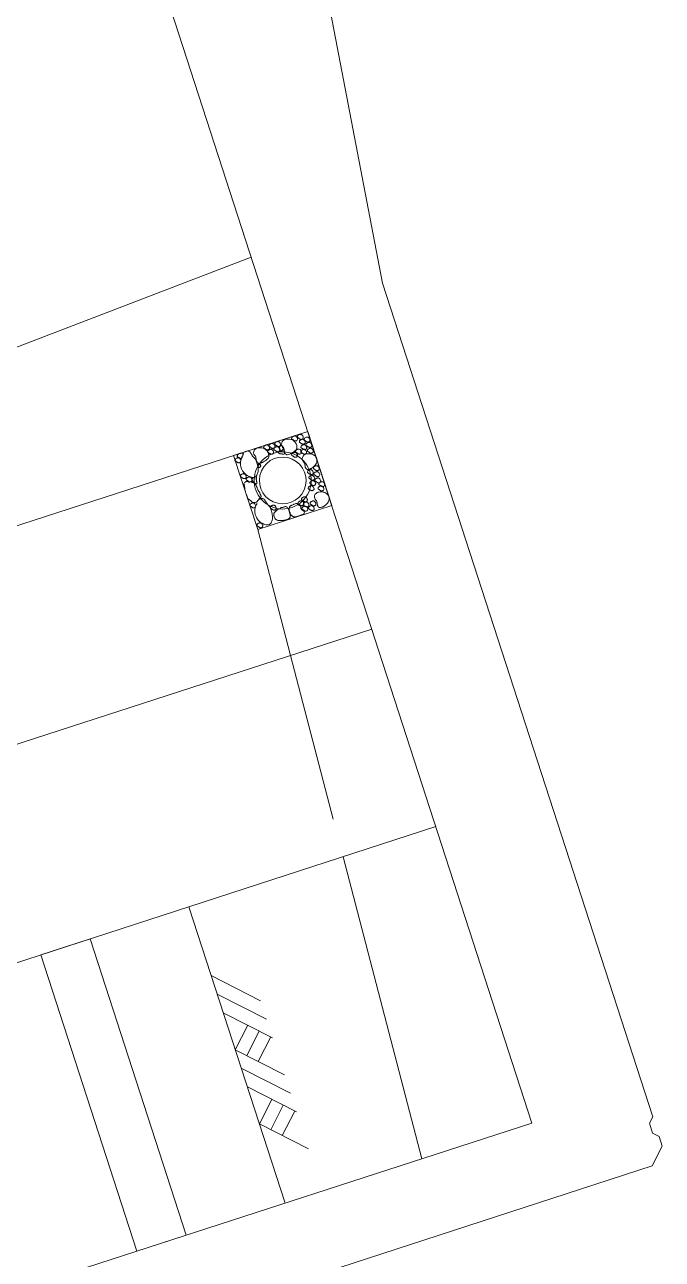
# Model space of a CAD drawing. Header units: millimetres. Extents: x 27228149 to 29012050, y 40856015 to 42918728.
# Drawn here: x 27316559 to 27320244, y 42474137 to 42481268 of the extents above; entities that cross this region are included whole.
import ezdxf

# ---------------------------------------------------------------- set-up
doc = ezdxf.new("R2010")
doc.units = ezdxf.units.MM
doc.header["$LTSCALE"] = 0.05
doc.linetypes.add('DGN Style 3', pattern=[27349.722329, 19535.51595, -7814.20638])
doc.layers.add('S-_DET----_E-', color=1, linetype='Continuous', lineweight=0)

msp = doc.modelspace()

# ---------------------------------------------------------------- linework, layer by layer
at = {"layer": 'S-_DET----_E-'}
for p, q in [((27319490.5, 42474924.2), (27304402.9, 42521438.4)), ((27318626.6, 42479775.1), (27317805.5, 42484061.1)), ((27317868.2, 42479925.5), (27315161.2, 42478888)), ((27320188.1, 42474961.2), (27318626.6, 42479775.1)), ((27315627.5, 42478086.6), (27318194.6, 42478919.3)), ((27315925.3, 42476921.6), (27318564.9, 42477777.8)), ((27316295.5, 42475780.2), (27318935.1, 42476636.4)), ((27318063.7, 42474461.3), (27317508.3, 42476173.6)), ((27317207.6, 42474183.7), (27316652.2, 42475895.9)), ((27320168.8, 42474923.4), (27320188.1, 42474961.2)), ((27316922.2, 42474091.1), (27319490.5, 42474924.2)), ((27320187.3, 42474866.3), (27320168.8, 42474923.4)), ((27320187.3, 42474866.3), (27320225.1, 42474847.1)), ((27320243.6, 42474790), (27320225.1, 42474847.1)), ((27320185.8, 42474676.6), (27320243.6, 42474790)), ((27317631.8, 42473848.2), (27320185.8, 42474676.6))]:
    msp.add_line(p, q, dxfattribs=at)
at = {"layer": 'S-_DET----_E-', "color": 7, "linetype": 'Continuous', "lineweight": 13, "ltscale": 3000}
msp.add_line((27317766.6, 42478780.4), (27318194.6, 42478919.3), dxfattribs=at)
at = {"layer": 'S-_DET----_E-', "color": 7, "linetype": 'Continuous', "lineweight": 0, "ltscale": 3000}
for p, q in [((27318333.5, 42478491.2), (27318194.6, 42478919.3)), ((27317905.4, 42478352.4), (27317766.6, 42478780.4)), ((27318333.5, 42478491.2), (27317905.4, 42478352.4))]:
    msp.add_line(p, q, dxfattribs=at)
at = {"layer": 'S-_DET----_E-', "lineweight": 0}
for p, q in [((27317905.4, 42478352.4), (27318095.1, 42477625.4)), ((27318398.6, 42476462.3), (27318853.9, 42474717.7))]:
    msp.add_line(p, q, dxfattribs=at)
at = {"layer": 'S-_DET----_E-', "linetype": 'DGN Style 3', "lineweight": 0}
msp.add_line((27318095.1, 42477625.4), (27318398.6, 42476462.3), dxfattribs=at)
at = {"layer": 'S-_DET----_E-', "color": 7, "linetype": 'Continuous', "lineweight": 13}
for p, q in [((27317920.8, 42475631.1), (27317637.4, 42475775.7)), ((27317955.5, 42475524.1), (27317672.1, 42475668.7)), ((27317990.2, 42475417), (27317706.8, 42475561.6)), ((27317776.2, 42475347.6), (27317848.5, 42475489.3)), ((27317842.3, 42475313.9), (27317914.6, 42475455.6)), ((27317908.5, 42475280.1), (27317980.8, 42475421.9)), ((27318059.6, 42475203), (27317776.2, 42475347.6)), ((27318094.4, 42475096), (27317810.9, 42475240.6)), ((27318129.1, 42474989), (27317845.6, 42475133.6)), ((27317915, 42474919.6), (27317987.3, 42475061.3)), ((27317981.2, 42474885.8), (27318053.5, 42475027.6)), ((27318047.3, 42474852.1), (27318119.6, 42474993.8)), ((27318198.5, 42474775), (27317915, 42474919.6))]:
    msp.add_line(p, q, dxfattribs=at)
at = {"layer": 'S-_DET----_E-', "color": 7, "linetype": 'Continuous', "lineweight": 0, "ltscale": 3000}
for points in [[(27318052.2, 42478827.2, -0.087918), (27318045.6, 42478837.4, -0.347649), (27318053.6, 42478867.1, -0.049016), (27318058.9, 42478870.4, -0.052452), (27318067.2, 42478873.4, -0.072529), (27318083.3, 42478875, -0.068354), (27318099.3, 42478872.3, -0.156858), (27318121.7, 42478856.3, -0.090007), (27318130.8, 42478838.3, -0.038077), (27318132.2, 42478831.8, -0.091125), (27318131.8, 42478821.6, -0.109533), (27318127.5, 42478812.8, -0.044597), (27318123.3, 42478808.3, -0.029249), (27318118.2, 42478804.3, -0.012196), (27318114.5, 42478801.7, -0.011081), (27318106.6, 42478797, -0.003734), (27318095.1, 42478790.2, -0.022964), (27318089.4, 42478787.4, -0.113556), (27318076.1, 42478784.5, -0.051778), (27318071.9, 42478785, -0.192959), (27318064.8, 42478789.7, -0.054443), (27318062.9, 42478793.2, -0.019057), (27318062.1, 42478795.2, -0.025168), (27318061, 42478799.5, -0.015911), (27318058.8, 42478811.2, 0.015475), (27318057.8, 42478815.8, 0.060077), (27318055.2, 42478822.9, 0.062766)], [(27318101.4, 42478877.8, -0.154698), (27318102.9, 42478883.7, -0.056379), (27318104.8, 42478886.1, -0.038999), (27318107.1, 42478888.1, -0.069637), (27318113.2, 42478891.5, -0.04781), (27318116.9, 42478892.5, -0.059704), (27318120.5, 42478892.7, -0.101085), (27318125.3, 42478891.3, -0.081206), (27318129.5, 42478888.2, -0.127002), (27318134.9, 42478878.7, -0.047026), (27318135.4, 42478875.6, -0.043444), (27318135.4, 42478873.3, -0.191943), (27318132.3, 42478867.3, -0.069525), (27318129.5, 42478865.4, -0.098203), (27318124.2, 42478863.9, -0.098396), (27318119.7, 42478864.5, -0.036145), (27318117.6, 42478865.3, -0.031761), (27318115.1, 42478866.8, -0.009817), (27318113.9, 42478867.6, -0.003902), (27318110.4, 42478870.2, 0.034934), (27318106.5, 42478872.7, -0.017304), (27318104.4, 42478873.9, -0.047743), (27318102.8, 42478875.1, -0.069501), (27318101.9, 42478876.2, -0.123988)], [(27318134.5, 42478886.8, -0.154698), (27318136, 42478892.8, -0.056379), (27318137.9, 42478895.1, -0.038999), (27318140.2, 42478897.1, -0.069637), (27318146.3, 42478900.5, -0.04781), (27318150, 42478901.5, -0.059704), (27318153.6, 42478901.7, -0.101086), (27318158.4, 42478900.3, -0.081206), (27318162.6, 42478897.2, -0.127002), (27318168, 42478887.7, -0.047026), (27318168.5, 42478884.6, -0.043444), (27318168.5, 42478882.4, -0.191943), (27318165.4, 42478876.4, -0.069525), (27318162.6, 42478874.4, -0.098203), (27318157.3, 42478873, -0.098396), (27318152.8, 42478873.5, -0.036145), (27318150.7, 42478874.4, -0.031761), (27318148.2, 42478875.8, -0.009817), (27318147, 42478876.7, -0.003902), (27318143.6, 42478879.2, 0.034934), (27318139.6, 42478881.7, -0.017304), (27318137.5, 42478882.9, -0.047743), (27318135.9, 42478884.1, -0.069501), (27318135, 42478885.2, -0.123988)], [(27318146.2, 42478858.9, -0.154698), (27318147.7, 42478864.8, -0.056379), (27318149.5, 42478867.1, -0.038999), (27318151.9, 42478869.1, -0.069637), (27318158, 42478872.5, -0.04781), (27318161.6, 42478873.5, -0.059704), (27318165.3, 42478873.7, -0.101085), (27318170.1, 42478872.3, -0.081206), (27318174.2, 42478869.3, -0.127002), (27318179.6, 42478859.7, -0.047026), (27318180.1, 42478856.6, -0.043444), (27318180.1, 42478854.4, -0.191943), (27318177.1, 42478848.4, -0.069525), (27318174.2, 42478846.4, -0.098203), (27318168.9, 42478845, -0.098396), (27318164.5, 42478845.5, -0.036145), (27318162.4, 42478846.4, -0.031761), (27318159.8, 42478847.8, -0.009817), (27318158.6, 42478848.7, -0.003902), (27318155.2, 42478851.2, 0.034934), (27318151.3, 42478853.7, -0.017304), (27318149.1, 42478854.9, -0.047743), (27318147.6, 42478856.1, -0.069501), (27318146.7, 42478857.2, -0.123988)], [(27318173.1, 42478871.4, -0.154699), (27318174.6, 42478877.3, -0.056379), (27318176.5, 42478879.6, -0.038999), (27318178.8, 42478881.7, -0.069637), (27318184.9, 42478885, -0.04781), (27318188.6, 42478886, -0.059704), (27318192.2, 42478886.2, -0.101085), (27318197, 42478884.9, -0.081206), (27318201.1, 42478881.8, -0.127002), (27318206.6, 42478872.2, -0.047026), (27318207.1, 42478869.1, -0.043444), (27318207, 42478866.9, -0.191943), (27318204, 42478860.9, -0.069525), (27318201.1, 42478858.9, -0.098203), (27318195.9, 42478857.5, -0.098396), (27318191.4, 42478858.1, -0.036145), (27318189.3, 42478858.9, -0.031761), (27318186.8, 42478860.4, -0.009817), (27318185.6, 42478861.2, -0.003902), (27318182.1, 42478863.7, 0.034934), (27318178.2, 42478866.2, -0.017304), (27318176.1, 42478867.5, -0.047743), (27318174.5, 42478868.6, -0.069501), (27318173.6, 42478869.7, -0.123988)], [(27317797.3, 42478790, 0.044508), (27317793.5, 42478786.7, 0.042731), (27317789.4, 42478781.7, 0.008809), (27317788.4, 42478780.2, 0.031361), (27317787.3, 42478778.2, 0.036942), (27317786.8, 42478777.1, 0.058039), (27317786.6, 42478775.9, 0.141935), (27317787, 42478774.1, 0.058548), (27317787.7, 42478773.1, 0.046873), (27317788.9, 42478772, 0.021813), (27317790.1, 42478771.2, 0.02255), (27317792.4, 42478769.8, 0.009438), (27317793.9, 42478769, 0.004571), (27317798.3, 42478767, -0.014882), (27317800.5, 42478765.9, -0.029263), (27317802.5, 42478764.6, -0.026546), (27317803.8, 42478763.6, 0.07599), (27317806.6, 42478760.9, 0.081321), (27317807.2, 42478760.7, 0.138384), (27317808, 42478760.7, 0.06935), (27317808.5, 42478760.9, 0.047574), (27317809.1, 42478761.3, 0.045236), (27317809.8, 42478762.2, 0.02514), (27317810.6, 42478763.4, 0.015974), (27317811.6, 42478765.2, -0.000679), (27317813.6, 42478769.1, -0.023131), (27317815.6, 42478772.5, 0.006224), (27317817.4, 42478775.3, 0.01895), (27317818.2, 42478776.6, 0.030038), (27317818.8, 42478778, 0.03815), (27317819.2, 42478779.4, 0.017987), (27317819.4, 42478780.9, -0.023759), (27317819.8, 42478783.3, -0.09373), (27317821.1, 42478786.7, -0.006126), (27317822.2, 42478788.3, 0.030362), (27317822.9, 42478789.5, 0.045209), (27317823.2, 42478790.2, 0.136498), (27317823.2, 42478791.2, 0.137445), (27317822.8, 42478791.9, 0.04687), (27317822.4, 42478792.3, 0.037351), (27317821.6, 42478792.8, 0.106246), (27317816.6, 42478794, 0.0385), (27317814.2, 42478793.8, 0.023203), (27317811.8, 42478793.4, 0.007765), (27317808.6, 42478792.7, -0.016126), (27317805.3, 42478791.9, -0.014104), (27317803.6, 42478791.7, 0.011971), (27317801.1, 42478791.4, 0.052679), (27317798.7, 42478790.7, 0.057255)], [(27317890, 42478777.2, -0.087919), (27317883.4, 42478787.3, -0.347649), (27317891.4, 42478817, -0.049016), (27317896.7, 42478820.3, -0.052452), (27317905, 42478823.4, -0.072529), (27317921.1, 42478825, -0.068354), (27317937.1, 42478822.2, -0.156858), (27317959.5, 42478806.3, -0.090007), (27317968.6, 42478788.3, -0.038077), (27317970, 42478781.8, -0.091125), (27317969.6, 42478771.5, -0.109533), (27317965.3, 42478762.8, -0.044597), (27317961.1, 42478758.3, -0.029249), (27317956, 42478754.2, -0.012196), (27317952.3, 42478751.7, -0.011081), (27317944.4, 42478747, -0.003734), (27317932.9, 42478740.2, -0.022964), (27317927.2, 42478737.3, -0.113556), (27317913.9, 42478734.4, -0.051778), (27317909.6, 42478735, -0.192959), (27317902.6, 42478739.7, -0.054443), (27317900.7, 42478743.2, -0.019057), (27317899.9, 42478745.1, -0.025168), (27317898.7, 42478749.4, -0.015911), (27317896.6, 42478761.1, 0.015475), (27317895.6, 42478765.7, 0.060077), (27317893, 42478772.9, 0.062766)], [(27317939.7, 42478826.2, -0.154698), (27317941.2, 42478832.1, -0.056379), (27317943.1, 42478834.5, -0.038999), (27317945.4, 42478836.5, -0.069637), (27317951.5, 42478839.9, -0.04781), (27317955.2, 42478840.9, -0.059704), (27317958.8, 42478841.1, -0.101086), (27317963.6, 42478839.7, -0.081206), (27317967.8, 42478836.6, -0.127002), (27317973.2, 42478827.1, -0.047026), (27317973.7, 42478824, -0.043444), (27317973.7, 42478821.8, -0.191943), (27317970.6, 42478815.7, -0.069525), (27317967.8, 42478813.8, -0.098203), (27317962.5, 42478812.3, -0.098396), (27317958, 42478812.9, -0.036145), (27317955.9, 42478813.7, -0.031761), (27317953.4, 42478815.2, -0.009817), (27317952.2, 42478816, -0.003902), (27317948.7, 42478818.6, 0.034934), (27317944.8, 42478821.1, -0.017304), (27317942.7, 42478822.3, -0.047743), (27317941.1, 42478823.5, -0.069501), (27317940.2, 42478824.6, -0.123988)], [(27317963.3, 42478801.2, -0.154698), (27317964.8, 42478807.2, -0.056379), (27317966.6, 42478809.5, -0.038999), (27317968.9, 42478811.5, -0.069637), (27317975.1, 42478814.9, -0.04781), (27317978.7, 42478815.9, -0.059704), (27317982.4, 42478816.1, -0.101086), (27317987.1, 42478814.7, -0.081206), (27317991.3, 42478811.6, -0.127002), (27317996.7, 42478802.1, -0.047026), (27317997.2, 42478799, -0.043444), (27317997.2, 42478796.8, -0.191943), (27317994.2, 42478790.8, -0.069525), (27317991.3, 42478788.8, -0.098203), (27317986, 42478787.4, -0.098396), (27317981.5, 42478787.9, -0.036145), (27317979.5, 42478788.8, -0.031761), (27317976.9, 42478790.2, -0.009817), (27317975.7, 42478791.1, -0.003902), (27317972.3, 42478793.6, 0.034934), (27317968.4, 42478796.1, -0.017304), (27317966.2, 42478797.3, -0.047743), (27317964.7, 42478798.5, -0.069501), (27317963.8, 42478799.6, -0.123988)], [(27317971.3, 42478834.7, -0.154699), (27317972.8, 42478840.7, -0.056379), (27317974.6, 42478843, -0.038999), (27317976.9, 42478845, -0.069637), (27317983.1, 42478848.4, -0.04781), (27317986.7, 42478849.4, -0.059704), (27317990.4, 42478849.6, -0.101086), (27317995.1, 42478848.2, -0.081206), (27317999.3, 42478845.1, -0.127002), (27318004.7, 42478835.6, -0.047026), (27318005.2, 42478832.5, -0.043444), (27318005.2, 42478830.3, -0.191943), (27318002.2, 42478824.3, -0.069525), (27317999.3, 42478822.3, -0.098203), (27317994, 42478820.9, -0.098396), (27317989.6, 42478821.4, -0.036145), (27317987.5, 42478822.3, -0.031761), (27317984.9, 42478823.7, -0.009817), (27317983.7, 42478824.6, -0.003902), (27317980.3, 42478827.1, 0.034934), (27317976.4, 42478829.6, -0.017304), (27317974.2, 42478830.8, -0.047743), (27317972.7, 42478832, -0.069501), (27317971.8, 42478833.1, -0.123988)], [(27317999, 42478815.4, -0.154698), (27318000.5, 42478821.3, -0.056379), (27318002.3, 42478823.7, -0.038999), (27318004.7, 42478825.7, -0.069637), (27318010.8, 42478829.1, -0.04781), (27318014.4, 42478830.1, -0.059704), (27318018.1, 42478830.2, -0.101085), (27318022.9, 42478828.9, -0.081206), (27318027, 42478825.8, -0.127002), (27318032.4, 42478816.2, -0.047026), (27318033, 42478813.2, -0.043444), (27318032.9, 42478810.9, -0.191943), (27318029.9, 42478804.9, -0.069525), (27318027, 42478803, -0.098203), (27318021.7, 42478801.5, -0.098396), (27318017.3, 42478802.1, -0.036145), (27318015.2, 42478802.9, -0.031761), (27318012.7, 42478804.4, -0.009817), (27318011.5, 42478805.2, -0.003902), (27318008, 42478807.8, 0.034934), (27318004.1, 42478810.3, -0.017304), (27318002, 42478811.5, -0.047743), (27318000.4, 42478812.7, -0.069501), (27317999.5, 42478813.7, -0.123987)], [(27318003.6, 42478846.1, -0.154698), (27318005.1, 42478852, -0.056379), (27318007, 42478854.4, -0.038999), (27318009.3, 42478856.4, -0.069637), (27318015.4, 42478859.7, -0.04781), (27318019.1, 42478860.7, -0.059704), (27318022.7, 42478860.9, -0.101085), (27318027.5, 42478859.6, -0.081206), (27318031.7, 42478856.5, -0.127002), (27318037.1, 42478846.9, -0.047026), (27318037.6, 42478843.9, -0.043444), (27318037.6, 42478841.6, -0.191943), (27318034.5, 42478835.6, -0.069525), (27318031.7, 42478833.7, -0.098203), (27318026.4, 42478832.2, -0.098396), (27318021.9, 42478832.8, -0.036145), (27318019.8, 42478833.6, -0.031761), (27318017.3, 42478835.1, -0.009817), (27318016.1, 42478835.9, -0.003902), (27318012.6, 42478838.5, 0.034934), (27318008.7, 42478840.9, -0.017304), (27318006.6, 42478842.2, -0.047743), (27318005, 42478843.3, -0.069501), (27318004.1, 42478844.4, -0.123988)], [(27318101.2, 42478783.3, -0.154698), (27318102.7, 42478789.2, -0.056379), (27318104.5, 42478791.6, -0.038999), (27318106.9, 42478793.6, -0.069637), (27318113, 42478797, -0.04781), (27318116.6, 42478798, -0.059704), (27318120.3, 42478798.2, -0.101085), (27318125.1, 42478796.8, -0.081206), (27318129.2, 42478793.7, -0.127002), (27318134.6, 42478784.2, -0.047026), (27318135.2, 42478781.1, -0.043444), (27318135.1, 42478778.9, -0.191943), (27318132.1, 42478772.8, -0.069525), (27318129.2, 42478770.9, -0.098203), (27318123.9, 42478769.4, -0.098396), (27318119.5, 42478770, -0.036145), (27318117.4, 42478770.8, -0.031761), (27318114.9, 42478772.3, -0.009817), (27318113.7, 42478773.1, -0.003902), (27318110.2, 42478775.7, 0.034934), (27318106.3, 42478778.2, -0.017304), (27318104.2, 42478779.4, -0.047743), (27318102.6, 42478780.6, -0.069501), (27318101.7, 42478781.7, -0.123988)], [(27318124.3, 42478802, -0.154698), (27318125.8, 42478807.9, -0.056379), (27318127.7, 42478810.2, -0.038999), (27318130, 42478812.3, -0.069637), (27318136.1, 42478815.6, -0.04781), (27318139.8, 42478816.6, -0.059704), (27318143.4, 42478816.8, -0.101085), (27318148.2, 42478815.5, -0.081206), (27318152.3, 42478812.4, -0.127002), (27318157.8, 42478802.8, -0.047026), (27318158.3, 42478799.7, -0.043444), (27318158.2, 42478797.5, -0.191943), (27318155.2, 42478791.5, -0.069525), (27318152.3, 42478789.5, -0.098203), (27318147.1, 42478788.1, -0.098396), (27318142.6, 42478788.7, -0.036145), (27318140.5, 42478789.5, -0.031761), (27318138, 42478791, -0.009817), (27318136.8, 42478791.8, -0.003902), (27318133.3, 42478794.3, 0.034934), (27318129.4, 42478796.8, -0.017304), (27318127.3, 42478798.1, -0.047743), (27318125.7, 42478799.2, -0.069501), (27318124.8, 42478800.3, -0.123988)], [(27318154.2, 42478801.4, -0.154698), (27318155.7, 42478807.3, -0.056379), (27318157.5, 42478809.6, -0.038999), (27318159.9, 42478811.6, -0.069637), (27318166, 42478815, -0.04781), (27318169.6, 42478816, -0.059704), (27318173.3, 42478816.2, -0.101086), (27318178.1, 42478814.8, -0.081206), (27318182.2, 42478811.8, -0.127002), (27318187.7, 42478802.2, -0.047026), (27318188.2, 42478799.1, -0.043444), (27318188.1, 42478796.9, -0.191943), (27318185.1, 42478790.9, -0.069525), (27318182.2, 42478788.9, -0.098203), (27318177, 42478787.5, -0.098396), (27318172.5, 42478788, -0.036145), (27318170.4, 42478788.9, -0.031761), (27318167.9, 42478790.4, -0.009817), (27318166.7, 42478791.2, -0.003902), (27318163.2, 42478793.7, 0.034934), (27318159.3, 42478796.2, -0.017304), (27318157.2, 42478797.4, -0.047743), (27318155.6, 42478798.6, -0.069501), (27318154.7, 42478799.7, -0.123988)], [(27318154.7, 42478827.3, -0.154698), (27318156.2, 42478833.2, -0.056379), (27318158.1, 42478835.6, -0.038999), (27318160.4, 42478837.6, -0.069637), (27318166.5, 42478840.9, -0.04781), (27318170.2, 42478841.9, -0.059704), (27318173.8, 42478842.1, -0.101085), (27318178.6, 42478840.8, -0.081206), (27318182.7, 42478837.7, -0.127002), (27318188.2, 42478828.1, -0.047026), (27318188.7, 42478825.1, -0.043444), (27318188.6, 42478822.8, -0.191943), (27318185.6, 42478816.8, -0.069525), (27318182.7, 42478814.9, -0.098203), (27318177.5, 42478813.4, -0.098396), (27318173, 42478814, -0.036145), (27318170.9, 42478814.8, -0.031761), (27318168.4, 42478816.3, -0.009817), (27318167.2, 42478817.1, -0.003902), (27318163.7, 42478819.7, 0.034934), (27318159.8, 42478822.1, -0.017304), (27318157.7, 42478823.4, -0.047743), (27318156.1, 42478824.5, -0.069501), (27318155.2, 42478825.6, -0.123988)], [(27318184, 42478840.4, -0.154698), (27318185.5, 42478846.4, -0.056379), (27318187.3, 42478848.7, -0.038999), (27318189.6, 42478850.7, -0.069637), (27318195.7, 42478854.1, -0.04781), (27318199.4, 42478855.1, -0.059704), (27318203, 42478855.3, -0.101085), (27318207.8, 42478853.9, -0.081206), (27318212, 42478850.8, -0.127002), (27318217.4, 42478841.3, -0.047026), (27318217.9, 42478838.2, -0.043444), (27318217.9, 42478836, -0.191943), (27318214.8, 42478830, -0.069525), (27318212, 42478828, -0.098203), (27318206.7, 42478826.5, -0.098396), (27318202.2, 42478827.1, -0.036145), (27318200.2, 42478828, -0.031761), (27318197.6, 42478829.4, -0.009817), (27318196.4, 42478830.3, -0.003902), (27318193, 42478832.8, 0.034934), (27318189.1, 42478835.3, -0.017304), (27318186.9, 42478836.5, -0.047743), (27318185.4, 42478837.7, -0.069501), (27318184.5, 42478838.8, -0.123988)], [(27318192.4, 42478807.1, -0.154698), (27318193.9, 42478813, -0.056379), (27318195.7, 42478815.4, -0.038999), (27318198, 42478817.4, -0.069637), (27318204.2, 42478820.8, -0.04781), (27318207.8, 42478821.8, -0.059704), (27318211.4, 42478821.9, -0.101085), (27318216.2, 42478820.6, -0.081206), (27318220.4, 42478817.5, -0.127002), (27318225.8, 42478807.9, -0.047026), (27318226.3, 42478804.9, -0.043444), (27318226.3, 42478802.6, -0.191943), (27318223.3, 42478796.6, -0.069525), (27318220.4, 42478794.7, -0.098203), (27318215.1, 42478793.2, -0.098396), (27318210.6, 42478793.8, -0.036145), (27318208.6, 42478794.6, -0.031761), (27318206, 42478796.1, -0.009817), (27318204.8, 42478796.9, -0.003902), (27318201.4, 42478799.5, 0.034934), (27318197.5, 42478802, -0.017304), (27318195.3, 42478803.2, -0.047743), (27318193.8, 42478804.4, -0.069501), (27318192.9, 42478805.4, -0.123988)], [(27317774, 42478751.6, -0.154698), (27317775.5, 42478757.6, -0.056379), (27317777.4, 42478759.9, -0.038999), (27317779.7, 42478761.9, -0.069637), (27317785.8, 42478765.3, -0.04781), (27317789.5, 42478766.3, -0.059704), (27317793.1, 42478766.5, -0.101086), (27317797.9, 42478765.1, -0.081206), (27317802, 42478762.1, -0.127002), (27317807.5, 42478752.5, -0.047026), (27317808, 42478749.4, -0.043444), (27317807.9, 42478747.2, -0.191943), (27317804.9, 42478741.2, -0.069525), (27317802, 42478739.2, -0.098203), (27317796.8, 42478737.8, -0.098396), (27317792.3, 42478738.3, -0.036145), (27317790.2, 42478739.2, -0.031761), (27317787.7, 42478740.6, -0.009817), (27317786.5, 42478741.5, -0.003902), (27317783, 42478744, 0.034934), (27317779.1, 42478746.5, -0.017304), (27317777, 42478747.7, -0.047743), (27317775.4, 42478748.9, -0.069501), (27317774.5, 42478750, -0.123988)], [(27317918.9, 42478728.3, 0.040155), (27317917.2, 42478729.6, 0.063187), (27317915.1, 42478730.7, 0.079577), (27317912.4, 42478731.1, 0.082887), (27317908.5, 42478730.5, 0.082138), (27317906.4, 42478729.4, 0.097155), (27317905.4, 42478728.3, 0.099309), (27317905, 42478727, 0.039611), (27317904.9, 42478726.1, 0.028542), (27317905, 42478725.2, 0.019701), (27317905.2, 42478724.3, 0.017734), (27317905.6, 42478722.8, 0.004577), (27317906.2, 42478720.8, -0.009505), (27317906.7, 42478719.2, -0.015116), (27317907, 42478717.8, 0.007593), (27317907.4, 42478715.9, 0.01747), (27317907.7, 42478715, 0.027131), (27317908, 42478714.2, 0.13332), (27317910.1, 42478711.7, 0.122819), (27317913.2, 42478710.4, 0.130741), (27317916, 42478710.7, 0.048129), (27317917.3, 42478711.4, 0.080373), (27317919.7, 42478713.6, 0.053035), (27317921.3, 42478716, 0.031001), (27317922.2, 42478718.1, 0.015221), (27317922.7, 42478719.5, 0.020369), (27317922.9, 42478720.4, 0.060864), (27317923, 42478722, 0.095906), (27317922.6, 42478723.8, 0.041804), (27317922.1, 42478724.8, 0.034315), (27317921.2, 42478726, 0.021038), (27317920.2, 42478727, 0.011102)], [(27318227.5, 42478706.3, -0.154698), (27318229, 42478712.2, -0.056379), (27318230.8, 42478714.6, -0.038999), (27318233.1, 42478716.6, -0.069637), (27318239.3, 42478720, -0.04781), (27318242.9, 42478721, -0.059704), (27318246.5, 42478721.1, -0.101085), (27318251.3, 42478719.8, -0.081206), (27318255.5, 42478716.7, -0.127002), (27318260.9, 42478707.1, -0.047026), (27318261.4, 42478704.1, -0.043444), (27318261.4, 42478701.8, -0.191943), (27318258.4, 42478695.8, -0.069525), (27318255.5, 42478693.9, -0.098203), (27318250.2, 42478692.4, -0.098396), (27318245.7, 42478693, -0.036145), (27318243.7, 42478693.8, -0.031761), (27318241.1, 42478695.3, -0.009817), (27318239.9, 42478696.1, -0.003902), (27318236.5, 42478698.7, 0.034934), (27318232.6, 42478701.2, -0.017304), (27318230.4, 42478702.4, -0.047743), (27318228.9, 42478703.6, -0.069501), (27318228, 42478704.6, -0.123987)], [(27317805.4, 42478660.3, -0.154698), (27317806.9, 42478666.2, -0.056379), (27317808.7, 42478668.6, -0.038999), (27317811, 42478670.6, -0.069637), (27317817.2, 42478673.9, -0.04781), (27317820.8, 42478674.9, -0.059704), (27317824.4, 42478675.1, -0.101085), (27317829.2, 42478673.8, -0.081206), (27317833.4, 42478670.7, -0.127002), (27317838.8, 42478661.1, -0.047026), (27317839.3, 42478658.1, -0.043444), (27317839.3, 42478655.8, -0.191943), (27317836.2, 42478649.8, -0.069525), (27317833.4, 42478647.9, -0.098203), (27317828.1, 42478646.4, -0.098396), (27317823.6, 42478647, -0.036145), (27317821.6, 42478647.8, -0.031761), (27317819, 42478649.3, -0.009817), (27317817.8, 42478650.1, -0.003902), (27317814.4, 42478652.7, 0.034934), (27317810.5, 42478655.1, -0.017304), (27317808.3, 42478656.4, -0.047743), (27317806.8, 42478657.5, -0.069501), (27317805.9, 42478658.6, -0.123988)], [(27317838.8, 42478641.1, -0.154699), (27317840.3, 42478647.1, -0.056379), (27317842.2, 42478649.4, -0.038999), (27317844.5, 42478651.4, -0.069637), (27317850.6, 42478654.8, -0.04781), (27317854.3, 42478655.8, -0.059704), (27317857.9, 42478656, -0.101085), (27317862.7, 42478654.6, -0.081206), (27317866.9, 42478651.5, -0.127002), (27317872.3, 42478642, -0.047026), (27317872.8, 42478638.9, -0.043444), (27317872.8, 42478636.7, -0.191943), (27317869.7, 42478630.7, -0.069525), (27317866.9, 42478628.7, -0.098203), (27317861.6, 42478627.3, -0.098396), (27317857.1, 42478627.8, -0.036145), (27317855, 42478628.7, -0.031761), (27317852.5, 42478630.1, -0.009817), (27317851.3, 42478631, -0.003902), (27317847.8, 42478633.5, 0.034934), (27317843.9, 42478636, -0.017304), (27317841.8, 42478637.2, -0.047743), (27317840.2, 42478638.4, -0.069501), (27317839.3, 42478639.5, -0.123988)], [(27318192.8, 42478683.4, -0.154698), (27318194.3, 42478689.3, -0.056379), (27318196.1, 42478691.7, -0.038999), (27318198.5, 42478693.7, -0.069637), (27318204.6, 42478697.1, -0.04781), (27318208.2, 42478698.1, -0.059704), (27318211.9, 42478698.2, -0.101085), (27318216.7, 42478696.9, -0.081206), (27318220.8, 42478693.8, -0.127002), (27318226.2, 42478684.3, -0.047026), (27318226.8, 42478681.2, -0.043444), (27318226.7, 42478678.9, -0.191943), (27318223.7, 42478672.9, -0.069525), (27318220.8, 42478671, -0.098203), (27318215.5, 42478669.5, -0.098396), (27318211.1, 42478670.1, -0.036145), (27318209, 42478670.9, -0.031761), (27318206.5, 42478672.4, -0.009817), (27318205.3, 42478673.2, -0.003902), (27318201.8, 42478675.8, 0.034934), (27318197.9, 42478678.3, -0.017304), (27318195.8, 42478679.5, -0.047743), (27318194.2, 42478680.7, -0.069501), (27318193.3, 42478681.8, -0.123988)], [(27318200.8, 42478650.8, -0.154698), (27318202.3, 42478656.7, -0.056379), (27318204.1, 42478659.1, -0.038999), (27318206.5, 42478661.1, -0.069637), (27318212.6, 42478664.5, -0.04781), (27318216.2, 42478665.5, -0.059704), (27318219.9, 42478665.7, -0.101086), (27318224.7, 42478664.3, -0.081206), (27318228.8, 42478661.2, -0.127002), (27318234.2, 42478651.7, -0.047026), (27318234.8, 42478648.6, -0.043444), (27318234.7, 42478646.3, -0.191943), (27318231.7, 42478640.3, -0.069525), (27318228.8, 42478638.4, -0.098203), (27318223.5, 42478636.9, -0.098396), (27318219.1, 42478637.5, -0.036145), (27318217, 42478638.3, -0.031761), (27318214.5, 42478639.8, -0.009817), (27318213.3, 42478640.6, -0.003902), (27318209.8, 42478643.2, 0.034934), (27318205.9, 42478645.7, -0.017304), (27318203.8, 42478646.9, -0.047743), (27318202.2, 42478648.1, -0.069501), (27318201.3, 42478649.2, -0.123988)], [(27318229.8, 42478671.8, -0.154698), (27318231.3, 42478677.7, -0.056379), (27318233.2, 42478680.1, -0.038999), (27318235.5, 42478682.1, -0.069637), (27318241.6, 42478685.5, -0.04781), (27318245.3, 42478686.5, -0.059704), (27318248.9, 42478686.7, -0.101085), (27318253.7, 42478685.3, -0.081206), (27318257.9, 42478682.2, -0.127002), (27318263.3, 42478672.7, -0.047026), (27318263.8, 42478669.6, -0.043444), (27318263.8, 42478667.4, -0.191943), (27318260.7, 42478661.3, -0.069525), (27318257.9, 42478659.4, -0.098203), (27318252.6, 42478657.9, -0.098396), (27318248.1, 42478658.5, -0.036145), (27318246.1, 42478659.3, -0.031761), (27318243.5, 42478660.8, -0.009817), (27318242.3, 42478661.6, -0.003902), (27318238.9, 42478664.2, 0.034934), (27318234.9, 42478666.7, -0.017304), (27318232.8, 42478667.9, -0.047743), (27318231.3, 42478669.1, -0.069501), (27318230.4, 42478670.2, -0.123988)], [(27318235.8, 42478635.5, -0.154698), (27318237.3, 42478641.5, -0.056379), (27318239.1, 42478643.8, -0.038999), (27318241.4, 42478645.8, -0.069637), (27318247.6, 42478649.2, -0.04781), (27318251.2, 42478650.2, -0.059704), (27318254.9, 42478650.4, -0.101086), (27318259.6, 42478649, -0.081206), (27318263.8, 42478646, -0.127002), (27318269.2, 42478636.4, -0.047026), (27318269.7, 42478633.3, -0.043444), (27318269.7, 42478631.1, -0.191943), (27318266.7, 42478625.1, -0.069525), (27318263.8, 42478623.1, -0.098203), (27318258.5, 42478621.7, -0.098396), (27318254, 42478622.2, -0.036145), (27318252, 42478623.1, -0.031761), (27318249.4, 42478624.5, -0.009817), (27318248.2, 42478625.4, -0.003902), (27318244.8, 42478627.9, 0.034934), (27318240.9, 42478630.4, -0.017304), (27318238.7, 42478631.6, -0.047743), (27318237.2, 42478632.8, -0.069501), (27318236.3, 42478633.9, -0.123988)], [(27317840, 42478629.6, 0.023137), (27317836, 42478628.2, 0.046325), (27317832.5, 42478626.4, 0.129916), (27317827.2, 42478620.3, 0.157508), (27317826.1, 42478613.8, 0.030437), (27317826.7, 42478611.2, 0.006465), (27317827.8, 42478607.2, -0.015695), (27317829, 42478602, -0.008314), (27317830.5, 42478594.1, 0.004833), (27317833.4, 42478578.3, 0.041651), (27317837.7, 42478562.8, -0.003281), (27317840.6, 42478555.3, -0.019559), (27317844.6, 42478542.5, 0.054196), (27317848.4, 42478533.8, 0.092751), (27317854.4, 42478526.8, 0.014335), (27317860.8, 42478521.8, -0.013254), (27317865, 42478518.4, 0.010555), (27317869.1, 42478515, 0.059848), (27317875.9, 42478510.7, 0.10127), (27317883.6, 42478508.8, 0.037638), (27317889, 42478509, 0.034905), (27317894.5, 42478509.9, 0.052912), (27317898.3, 42478511.3, 0.104108), (27317902.4, 42478514.6, 0.049977), (27317909.2, 42478524.7, -0.061496), (27317913.6, 42478529.7, -0.038297), (27317915.8, 42478531.2, -0.002879), (27317919.3, 42478533.2, 0.27585), (27317924.8, 42478543.5, 0.041852), (27317924.5, 42478546.1, 0.037977), (27317923.3, 42478550.1, -0.026714), (27317918.3, 42478562.5, 0.028044), (27317916.8, 42478566.3, 0.055403), (27317914.7, 42478569.7, -0.024808), (27317909.7, 42478576, -0.072174), (27317903.6, 42478588, 0.01864), (27317901.6, 42478594.4, 0.040843), (27317899.9, 42478598, -0.017428), (27317896.6, 42478603.8, -0.027566), (27317894.9, 42478607.6, 0.013993), (27317892.9, 42478612.6, 0.047199), (27317890.9, 42478616, 0.08911), (27317887.1, 42478619.7, 0.06339), (27317882.3, 42478622.1, 0.01699), (27317875.9, 42478624.1, -0.016685), (27317873.3, 42478625, 0.006419), (27317869.4, 42478626.5, 0.025528), (27317866.9, 42478627.4, 0.045902), (27317864.3, 42478627.8, 0.062121), (27317861.6, 42478627.7, 0.01719), (27317857.6, 42478626.8, -0.055771), (27317855, 42478626.5, -0.09918), (27317852.3, 42478627, -0.041334), (27317849.8, 42478628.4, 0.041839), (27317846.1, 42478630.5, 0.075092), (27317844.3, 42478631, 0.121985), (27317842.5, 42478630.7, 0.001673), (27317840.7, 42478629.9, -0.017465)], [(27318196.9, 42478590.6, -0.154699), (27318198.4, 42478596.6, -0.056379), (27318200.3, 42478598.9, -0.038999), (27318202.6, 42478600.9, -0.069637), (27318208.7, 42478604.3, -0.04781), (27318212.4, 42478605.3, -0.059704), (27318216, 42478605.5, -0.101085), (27318220.8, 42478604.1, -0.081206), (27318225, 42478601, -0.127002), (27318230.4, 42478591.5, -0.047026), (27318230.9, 42478588.4, -0.043444), (27318230.9, 42478586.2, -0.191943), (27318227.8, 42478580.1, -0.069525), (27318225, 42478578.2, -0.098203), (27318219.7, 42478576.7, -0.098396), (27318215.2, 42478577.3, -0.036145), (27318213.1, 42478578.1, -0.031761), (27318210.6, 42478579.6, -0.009817), (27318209.4, 42478580.4, -0.003902), (27318206, 42478583, 0.034934), (27318202, 42478585.5, -0.017304), (27318199.9, 42478586.7, -0.047743), (27318198.3, 42478587.9, -0.069501), (27318197.4, 42478589, -0.123988)], [(27318206.5, 42478620, -0.154699), (27318208, 42478626, -0.056379), (27318209.8, 42478628.3, -0.038999), (27318212.2, 42478630.3, -0.069637), (27318218.3, 42478633.7, -0.04781), (27318221.9, 42478634.7, -0.059704), (27318225.6, 42478634.9, -0.101085), (27318230.4, 42478633.5, -0.081206), (27318234.5, 42478630.4, -0.127002), (27318239.9, 42478620.9, -0.047026), (27318240.5, 42478617.8, -0.043444), (27318240.4, 42478615.6, -0.191943), (27318237.4, 42478609.6, -0.069525), (27318234.5, 42478607.6, -0.098203), (27318229.2, 42478606.2, -0.098396), (27318224.8, 42478606.7, -0.036145), (27318222.7, 42478607.6, -0.031761), (27318220.1, 42478609, -0.009817), (27318219, 42478609.9, -0.003902), (27318215.5, 42478612.4, 0.034934), (27318211.6, 42478614.9, -0.017304), (27318209.4, 42478616.1, -0.047743), (27318207.9, 42478617.3, -0.069501), (27318207, 42478618.4, -0.123988)], [(27318254.2, 42478589.2, -0.154698), (27318255.7, 42478595.1, -0.056379), (27318257.6, 42478597.5, -0.038999), (27318259.9, 42478599.5, -0.069637), (27318266, 42478602.8, -0.04781), (27318269.7, 42478603.8, -0.059704), (27318273.3, 42478604, -0.101085), (27318278.1, 42478602.7, -0.081206), (27318282.3, 42478599.6, -0.127002), (27318287.7, 42478590, -0.047026), (27318288.2, 42478587, -0.043444), (27318288.2, 42478584.7, -0.191943), (27318285.1, 42478578.7, -0.069525), (27318282.3, 42478576.8, -0.098203), (27318277, 42478575.3, -0.098396), (27318272.5, 42478575.9, -0.036145), (27318270.5, 42478576.7, -0.031761), (27318267.9, 42478578.2, -0.009817), (27318266.7, 42478579, -0.003902), (27318263.3, 42478581.6, 0.034934), (27318259.3, 42478584, -0.017304), (27318257.2, 42478585.3, -0.047743), (27318255.7, 42478586.4, -0.069501), (27318254.8, 42478587.5, -0.123988)], [(27318258.8, 42478613.8, -0.154698), (27318260.3, 42478619.7, -0.056379), (27318262.1, 42478622, -0.038999), (27318264.5, 42478624.1, -0.069637), (27318270.6, 42478627.4, -0.04781), (27318274.2, 42478628.4, -0.059704), (27318277.9, 42478628.6, -0.101085), (27318282.7, 42478627.3, -0.081206), (27318286.8, 42478624.2, -0.127002), (27318292.2, 42478614.6, -0.047026), (27318292.8, 42478611.5, -0.043444), (27318292.7, 42478609.3, -0.191943), (27318289.7, 42478603.3, -0.069525), (27318286.8, 42478601.3, -0.098203), (27318281.5, 42478599.9, -0.098396), (27318277.1, 42478600.5, -0.036145), (27318275, 42478601.3, -0.031761), (27318272.4, 42478602.8, -0.009817), (27318271.3, 42478603.6, -0.003902), (27318267.8, 42478606.2, 0.034934), (27318263.9, 42478608.6, -0.017304), (27318261.8, 42478609.9, -0.047743), (27318260.2, 42478611, -0.069501), (27318259.3, 42478612.1, -0.123987)], [(27318138.7, 42478503.6, -0.154699), (27318140.2, 42478509.6, -0.056379), (27318142.1, 42478511.9, -0.038999), (27318144.4, 42478513.9, -0.069637), (27318150.5, 42478517.3, -0.04781), (27318154.2, 42478518.3, -0.059704), (27318157.8, 42478518.5, -0.101086), (27318162.6, 42478517.1, -0.081206), (27318166.8, 42478514, -0.127002), (27318172.2, 42478504.5, -0.047026), (27318172.7, 42478501.4, -0.043444), (27318172.7, 42478499.2, -0.191943), (27318169.6, 42478493.2, -0.069525), (27318166.8, 42478491.2, -0.098203), (27318161.5, 42478489.8, -0.098396), (27318157, 42478490.3, -0.036145), (27318154.9, 42478491.2, -0.031761), (27318152.4, 42478492.6, -0.009817), (27318151.2, 42478493.5, -0.003902), (27318147.7, 42478496, 0.034934), (27318143.8, 42478498.5, -0.017304), (27318141.7, 42478499.7, -0.047743), (27318140.1, 42478500.9, -0.069501), (27318139.2, 42478502, -0.123988)], [(27318158.8, 42478526.5, -0.154699), (27318160.3, 42478532.4, -0.056379), (27318162.1, 42478534.7, -0.038999), (27318164.4, 42478536.7, -0.069637), (27318170.6, 42478540.1, -0.04781), (27318174.2, 42478541.1, -0.059704), (27318177.9, 42478541.3, -0.101085), (27318182.6, 42478539.9, -0.081206), (27318186.8, 42478536.9, -0.127002), (27318192.2, 42478527.3, -0.047026), (27318192.7, 42478524.2, -0.043444), (27318192.7, 42478522, -0.191943), (27318189.7, 42478516, -0.069525), (27318186.8, 42478514, -0.098203), (27318181.5, 42478512.6, -0.098396), (27318177.1, 42478513.1, -0.036145), (27318175, 42478514, -0.031761), (27318172.4, 42478515.4, -0.009817), (27318171.2, 42478516.3, -0.003902), (27318167.8, 42478518.8, 0.034934), (27318163.9, 42478521.3, -0.017304), (27318161.7, 42478522.5, -0.047743), (27318160.2, 42478523.7, -0.069501), (27318159.3, 42478524.8, -0.123988)], [(27318167.8, 42478496.3, -0.154699), (27318169.3, 42478502.2, -0.056379), (27318171.1, 42478504.5, -0.038999), (27318173.5, 42478506.6, -0.069637), (27318179.6, 42478509.9, -0.04781), (27318183.2, 42478510.9, -0.059704), (27318186.9, 42478511.1, -0.101085), (27318191.7, 42478509.8, -0.081206), (27318195.8, 42478506.7, -0.127002), (27318201.2, 42478497.1, -0.047026), (27318201.7, 42478494, -0.043444), (27318201.7, 42478491.8, -0.191943), (27318198.7, 42478485.8, -0.069525), (27318195.8, 42478483.8, -0.098203), (27318190.5, 42478482.4, -0.098396), (27318186.1, 42478483, -0.036145), (27318184, 42478483.8, -0.031761), (27318181.4, 42478485.3, -0.009817), (27318180.2, 42478486.1, -0.003902), (27318176.8, 42478488.6, 0.034934), (27318172.9, 42478491.1, -0.017304), (27318170.7, 42478492.4, -0.047743), (27318169.2, 42478493.5, -0.069501), (27318168.3, 42478494.6, -0.123988)], [(27318207.8, 42478502.8, -0.154698), (27318209.3, 42478508.7, -0.056379), (27318211.2, 42478511.1, -0.038999), (27318213.5, 42478513.1, -0.069637), (27318219.6, 42478516.5, -0.04781), (27318223.3, 42478517.5, -0.059704), (27318226.9, 42478517.6, -0.101085), (27318231.7, 42478516.3, -0.081206), (27318235.8, 42478513.2, -0.127002), (27318241.3, 42478503.6, -0.047026), (27318241.8, 42478500.6, -0.043444), (27318241.7, 42478498.3, -0.191943), (27318238.7, 42478492.3, -0.069525), (27318235.8, 42478490.4, -0.098203), (27318230.6, 42478488.9, -0.098396), (27318226.1, 42478489.5, -0.036145), (27318224, 42478490.3, -0.031761), (27318221.5, 42478491.8, -0.009817), (27318220.3, 42478492.6, -0.003902), (27318216.8, 42478495.2, 0.034934), (27318212.9, 42478497.7, -0.017304), (27318210.8, 42478498.9, -0.047743), (27318209.2, 42478500.1, -0.069501), (27318208.3, 42478501.1, -0.123988)], [(27317860.2, 42478491.2, -0.154698), (27317861.7, 42478497.1, -0.056379), (27317863.6, 42478499.5, -0.038999), (27317865.9, 42478501.5, -0.069637), (27317872, 42478504.8, -0.04781), (27317875.7, 42478505.8, -0.059704), (27317879.3, 42478506, -0.101085), (27317884.1, 42478504.7, -0.081206), (27317888.2, 42478501.6, -0.127002), (27317893.7, 42478492, -0.047026), (27317894.2, 42478489, -0.043444), (27317894.1, 42478486.7, -0.191943), (27317891.1, 42478480.7, -0.069525), (27317888.2, 42478478.8, -0.098203), (27317883, 42478477.3, -0.098396), (27317878.5, 42478477.9, -0.036145), (27317876.4, 42478478.7, -0.031761), (27317873.9, 42478480.2, -0.009817), (27317872.7, 42478481, -0.003902), (27317869.2, 42478483.6, 0.034934), (27317865.3, 42478486, -0.017304), (27317863.2, 42478487.3, -0.047743), (27317861.6, 42478488.4, -0.069501), (27317860.7, 42478489.5, -0.123988)], [(27317978.8, 42478478.4, -0.154698), (27317980.3, 42478484.3, -0.056379), (27317982.1, 42478486.6, -0.038999), (27317984.4, 42478488.6, -0.069637), (27317990.6, 42478492, -0.04781), (27317994.2, 42478493, -0.059704), (27317997.9, 42478493.2, -0.101085), (27318002.7, 42478491.9, -0.081206), (27318006.8, 42478488.8, -0.127002), (27318012.2, 42478479.2, -0.047026), (27318012.7, 42478476.1, -0.043444), (27318012.7, 42478473.9, -0.191943), (27318009.7, 42478467.9, -0.069525), (27318006.8, 42478465.9, -0.098203), (27318001.5, 42478464.5, -0.098396), (27317997.1, 42478465, -0.036145), (27317995, 42478465.9, -0.031761), (27317992.4, 42478467.4, -0.009817), (27317991.2, 42478468.2, -0.003902), (27317987.8, 42478470.7, 0.034934), (27317983.9, 42478473.2, -0.017304), (27317981.7, 42478474.5, -0.047743), (27317980.2, 42478475.6, -0.069501), (27317979.3, 42478476.7, -0.123987)], [(27318122.8, 42478500.8, 0.007485), (27318115.2, 42478498.1, 0.025881), (27318107.9, 42478494.8, -0.00164), (27318102.5, 42478492.1, -0.007571), (27318098.8, 42478490.3, 0.024912), (27318095.1, 42478488.4, 0.044298), (27318092.6, 42478486.6, 0.123034), (27318089.9, 42478482.7, 0.042649), (27318089, 42478479.8, 0.019029), (27318088.5, 42478476.7, 0.008624), (27318087.9, 42478472.6, 0.019427), (27318087.6, 42478468.5, 0.093239), (27318089, 42478458.8, 0.012576), (27318091, 42478453.1, -0.018886), (27318092.3, 42478449.2, 0.009096), (27318093.9, 42478443.3, 0.02855), (27318094.9, 42478440.5, 0.088984), (27318098.2, 42478435.6, 0.030119), (27318100.4, 42478433.6, 0.024986), (27318103.7, 42478431.1, 0.016178), (27318109, 42478427.8, 0.032548), (27318112.7, 42478426, 0.112442), (27318119.4, 42478424.8, 0.033193), (27318122.4, 42478425.1, 0.024647), (27318126.4, 42478426, 0.008423), (27318132.4, 42478427.7, 0.008626), (27318143.8, 42478431.5, -0.009925), (27318153.2, 42478434.7, -0.018091), (27318159.1, 42478436.4, 0.008139), (27318163.3, 42478437.4, 0.034219), (27318167.2, 42478438.7, 0.066012), (27318170.6, 42478440.7, 0.113864), (27318173.7, 42478444.6, 0.147602), (27318175, 42478452.9, 0.215155), (27318170.3, 42478460.5, 0.027746), (27318168.6, 42478461.6, 0.016282), (27318164.9, 42478463.4, -0.022992), (27318162.2, 42478464.7, -0.130091), (27318157.4, 42478469.4, -0.068252), (27318155.3, 42478474, -0.047401), (27318154.3, 42478479.4, -0.010961), (27318154, 42478484, 0.022513), (27318153.8, 42478486.2, 0.065951), (27318153.1, 42478488.5, 0.183879), (27318151, 42478490.8, 0.044684), (27318149.1, 42478491.5, -0.010468), (27318146, 42478492.3, -0.058223), (27318141.4, 42478494.3, -0.082154), (27318137.4, 42478497.6, -0.003613), (27318135.3, 42478500.1, 0.027048), (27318133.9, 42478501.5, 0.086042), (27318132, 42478502.8, 0.120445), (27318130, 42478503.1, 0.052873), (27318128.2, 42478502.8, 0.026734)], [(27318160.9, 42478472.2, -0.154698), (27318162.4, 42478478.1, -0.056379), (27318164.3, 42478480.5, -0.038999), (27318166.6, 42478482.5, -0.069637), (27318172.7, 42478485.9, -0.04781), (27318176.4, 42478486.9, -0.059704), (27318180, 42478487.1, -0.101085), (27318184.8, 42478485.7, -0.081206), (27318189, 42478482.6, -0.127002), (27318194.4, 42478473.1, -0.047026), (27318194.9, 42478470, -0.043444), (27318194.9, 42478467.8, -0.191943), (27318191.8, 42478461.7, -0.069525), (27318189, 42478459.8, -0.098203), (27318183.7, 42478458.3, -0.098396), (27318179.2, 42478458.9, -0.036145), (27318177.1, 42478459.7, -0.031761), (27318174.6, 42478461.2, -0.009817), (27318173.4, 42478462, -0.003902), (27318169.9, 42478464.6, 0.034934), (27318166, 42478467.1, -0.017304), (27318163.9, 42478468.3, -0.047743), (27318162.3, 42478469.5, -0.069501), (27318161.4, 42478470.6, -0.123988)], [(27318198.2, 42478475.6, -0.154698), (27318199.7, 42478481.6, -0.056379), (27318201.6, 42478483.9, -0.038999), (27318203.9, 42478485.9, -0.069637), (27318210, 42478489.3, -0.04781), (27318213.6, 42478490.3, -0.059704), (27318217.3, 42478490.5, -0.101085), (27318222.1, 42478489.1, -0.081206), (27318226.2, 42478486.1, -0.127002), (27318231.7, 42478476.5, -0.047026), (27318232.2, 42478473.4, -0.043444), (27318232.1, 42478471.2, -0.191943), (27318229.1, 42478465.2, -0.069525), (27318226.2, 42478463.2, -0.098203), (27318221, 42478461.8, -0.098396), (27318216.5, 42478462.3, -0.036145), (27318214.4, 42478463.2, -0.031761), (27318211.9, 42478464.6, -0.009817), (27318210.7, 42478465.5, -0.003902), (27318207.2, 42478468, 0.034934), (27318203.3, 42478470.5, -0.017304), (27318201.2, 42478471.7, -0.047743), (27318199.6, 42478472.9, -0.069501), (27318198.7, 42478474, -0.123987)], [(27317900.7, 42478376.1, -0.154699), (27317902.2, 42478382, -0.056379), (27317904, 42478384.4, -0.038999), (27317906.3, 42478386.4, -0.069637), (27317912.5, 42478389.8, -0.04781), (27317916.1, 42478390.8, -0.059704), (27317919.8, 42478390.9, -0.101086), (27317924.5, 42478389.6, -0.081206), (27317928.7, 42478386.5, -0.127002), (27317934.1, 42478376.9, -0.047026), (27317934.6, 42478373.9, -0.043444), (27317934.6, 42478371.6, -0.191943), (27317931.6, 42478365.6, -0.069525), (27317928.7, 42478363.7, -0.098203), (27317923.4, 42478362.2, -0.098396), (27317918.9, 42478362.8, -0.036145), (27317916.9, 42478363.6, -0.031761), (27317914.3, 42478365.1, -0.009817), (27317913.1, 42478365.9, -0.003902), (27317909.7, 42478368.5, 0.034934), (27317905.8, 42478371, -0.017304), (27317903.6, 42478372.2, -0.047743), (27317902.1, 42478373.4, -0.069501), (27317901.2, 42478374.5, -0.123988)]]:
    msp.add_lwpolyline(points, format="xyb", close=True, dxfattribs=at)
for points in [[(27317819.6, 42478777.1, 0.101496), (27317807.6, 42478750.7, 0.084267), (27317806.5, 42478726.6, 0.137595), (27317825.3, 42478681.4, 0.114363), (27317851.5, 42478660.7, 0.039998), (27317863.9, 42478655.9, 0.062311), (27317876.8, 42478653.6, 0.05894), (27317884.4, 42478654.2, 0.173648), (27317896.7, 42478661.4, 0.074721), (27317902.5, 42478670.7, 0.043149), (27317905.7, 42478680, 0.066658), (27317907.8, 42478698.7, 0.030213), (27317906.9, 42478710.8, 0.009731), (27317905.9, 42478716.9, 0.017764), (27317902.7, 42478732.1, 0.029668), (27317899, 42478744, 0.03256), (27317895.2, 42478752.3, 0.041798), (27317890.3, 42478759.8, 0.015471), (27317886.4, 42478764.4, -0.000101), (27317880.3, 42478771.2, -0.016953), (27317876.3, 42478776, -0.027914), (27317872.7, 42478781.2, -0.012765), (27317869.6, 42478786.9, 0.008723), (27317866.4, 42478792.6, 0.046655), (27317862, 42478799, 0.090239), (27317856.4, 42478803.7, 0.068271), (27317852.2, 42478805.3, 0.083701), (27317844, 42478805.8, 0.076735), (27317836.1, 42478803.7, 0.060704), (27317832.3, 42478801.5, 0.051009), (27317830.3, 42478799.6)], [(27318046.2, 42478807.3, -0.003377), (27318034.9, 42478803.2, 0.006013), (27318031.9, 42478802.1, 0.014982), (27318029.5, 42478801.1, 0.043023), (27318027.2, 42478799.8, 0.04136), (27318026.3, 42478799.1, 0.065491), (27318025.7, 42478798.3, 0.095693), (27318025.4, 42478797.4, 0.065374), (27318025.4, 42478796.8, 0.050392), (27318025.5, 42478796.1, 0.055405), (27318026, 42478795.1, 0.175653), (27318031.8, 42478790.7, 0.025736), (27318033.2, 42478790.3, 0.016661), (27318034.7, 42478790, 0.009918), (27318037, 42478789.8, 0.000741), (27318041.6, 42478789.3, -0.023826), (27318046.1, 42478788.7, 0.00157), (27318049, 42478788.1, 0.015975), (27318051.2, 42478787.8, 0.048538), (27318055.3, 42478787.7, 0.048277), (27318057.8, 42478788.1, 0.039056), (27318058.9, 42478788.5, 0.058217), (27318059.8, 42478789, 0.1813), (27318060.8, 42478790.6, 0.060727), (27318060.9, 42478791.7, 0.039387), (27318060.8, 42478792.8, 0.017405), (27318060.6, 42478793.6, 0.021467), (27318060.1, 42478795.3, 0.010289), (27318059.2, 42478797.7, -0.013356), (27318058.4, 42478800, -0.024992), (27318057.8, 42478802.1, -0.05532), (27318057.4, 42478805.9, -0.0167), (27318057.5, 42478808.6, 0.022409), (27318057.6, 42478810.4, 0.026468), (27318057.5, 42478811.2, 0.044643), (27318057.3, 42478811.9, 0.156787), (27318056.8, 42478812.8, 0.109219), (27318056.2, 42478813, 0.055001), (27318055.7, 42478813.1, 0.04468), (27318055, 42478813, 0.039519), (27318053.7, 42478812.6, 0.078465), (27318049.6, 42478810.4, 0.034439), (27318046.8, 42478807.9)], [(27318037, 42478834.5, 0.016173), (27318035, 42478833.1, 0.026121), (27318033.3, 42478831.7, 0.040228), (27318031.9, 42478830.3, 0.098059), (27318030.7, 42478828, 0.090412), (27318030.6, 42478826.1, 0.032931), (27318030.8, 42478824.9, 0.019491), (27318031.1, 42478823.7, 0.010698), (27318031.7, 42478821.7, -0.008986), (27318032.6, 42478818.8, 0.005814), (27318034, 42478814.4, 0.017869), (27318035, 42478811.6, 0.025071), (27318035.8, 42478809.8, 0.027129), (27318036.5, 42478808.8, 0.0796), (27318037.7, 42478807.5, 0.190231), (27318039.8, 42478806.8, 0.063661), (27318041, 42478807, 0.032251), (27318042.1, 42478807.5, 0.021432), (27318043.2, 42478808, 0.019459), (27318044.9, 42478809.1, 0.008246), (27318046.8, 42478810.5, -0.010331), (27318051.9, 42478814.1, 0.025231), (27318053.3, 42478815.2, 0.047127), (27318054.2, 42478816.1, 0.058094), (27318054.6, 42478816.8, 0.142921), (27318054.8, 42478818, 0.061606), (27318054.5, 42478818.8, 0.046874), (27318054, 42478819.9, 0.023498), (27318053.2, 42478821, 0.008553), (27318052.3, 42478822.2, -0.012098), (27318050.9, 42478823.9, -0.081142), (27318048.2, 42478828.9, -0.012768), (27318047.8, 42478830.2, -0.003573), (27318047, 42478833, 0.014948), (27318046.6, 42478834.4, 0.050641), (27318045.8, 42478836.2, 0.081362), (27318044.8, 42478837.4, 0.146897), (27318043.2, 42478838.1, 0.161956), (27318040.3, 42478837.6, 0.060088), (27318039.4, 42478836.8, 0.010643), (27318038.5, 42478835.9, -0.033936), (27318037.6, 42478834.9, -0.0131), (27318037.3, 42478834.7)], [(27318171.5, 42478742.3, -0.086635), (27318165.1, 42478752.3, -0.358907), (27318173.8, 42478782.9, -0.046914), (27318179.1, 42478786, -0.05088), (27318187.3, 42478788.8, -0.070915), (27318203.1, 42478790.1, -0.085049), (27318223.2, 42478785.6, -0.071075), (27318234.4, 42478779.1, -0.17239), (27318246.4, 42478760.2, -0.151916), (27318244.4, 42478735, -0.072207), (27318238, 42478724.3, -0.042885), (27318230.8, 42478716.8, -0.045029), (27318215.3, 42478705.5, -0.028379), (27318209.7, 42478702.6, -0.039829), (27318203.9, 42478700.6, -0.089255), (27318193.4, 42478699.7, -0.042895), (27318190.3, 42478700.3, -0.169298), (27318184.3, 42478704.6, -0.055171), (27318182.4, 42478707.9, -0.028243), (27318181.3, 42478710.8, -0.022576), (27318180.2, 42478715.1, -0.012679), (27318178.1, 42478726.6, 0.015886), (27318177.1, 42478731.1, 0.059664), (27318174.5, 42478738.1, 0.047746), (27318172.2, 42478741.5)], [(27317876.7, 42478649.8, 0.050721), (27317874.7, 42478648.2, 0.067646), (27317873.6, 42478646.9, 0.141549), (27317873, 42478644.6, 0.043476), (27317873.2, 42478643.3, 0.019721), (27317873.8, 42478640.7, 0.015028), (27317874.9, 42478636.4, 0.077129), (27317876.6, 42478632.5, 0.015742), (27317877.6, 42478631.1, 0.011889), (27317881.4, 42478626.2, 0.026486), (27317884.3, 42478623, 0.065381), (27317889, 42478619.4, 0.012624), (27317891.4, 42478618.1, 0.008655), (27317893.1, 42478617.2, 0.02228), (27317894.4, 42478616.7, 0.041425), (27317895.7, 42478616.3, 0.043649), (27317896.5, 42478616.2, 0.197718), (27317898.8, 42478617.1, 0.166697), (27317900.1, 42478619.3, 0.053784), (27317900.2, 42478620.6, 0.027603), (27317900.1, 42478622, 0.001452), (27317899.8, 42478623.8, -0.0193), (27317899.6, 42478626.4, -0.001327), (27317899.5, 42478629.8, 0.028111), (27317899, 42478635, 0.028004), (27317898.2, 42478638.4, -0.00637), (27317897.5, 42478641, -0.026254), (27317897.1, 42478643.2, -0.050517), (27317897, 42478645.3, -0.044423), (27317897.3, 42478646.9, -0.017679), (27317897.7, 42478648.5, 0.022868), (27317898.5, 42478651.1, 0.055017), (27317898.8, 42478653.3, 0.046882), (27317898.7, 42478654.7, 0.043683), (27317898.5, 42478655.6, 0.148471), (27317897.5, 42478656.9, 0.11349), (27317896.3, 42478657.4, 0.050363), (27317895.4, 42478657.5, 0.121792), (27317892.4, 42478656.6, 0.018389), (27317891.6, 42478656.1, 0.006239), (27317890.2, 42478655.2, -0.023781), (27317888, 42478653.8, -0.037786), (27317885.6, 42478652.7, -0.058982), (27317882.3, 42478651.9, 0.0142), (27317880.5, 42478651.6, 0.044263), (27317879.3, 42478651.3, 0.044093), (27317878.1, 42478650.7, 0.015531), (27317877.4, 42478650.3)], [(27317902.6, 42478502.7, 0.101496), (27317890.5, 42478476.3, 0.084267), (27317889.5, 42478452.2, 0.137595), (27317908.2, 42478407, 0.114363), (27317934.5, 42478386.2, 0.039998), (27317946.8, 42478381.5, 0.062311), (27317959.7, 42478379.2, 0.05894), (27317967.3, 42478379.7, 0.173648), (27317979.6, 42478387, 0.074721), (27317985.4, 42478396.3, 0.043149), (27317988.6, 42478405.6, 0.066658), (27317990.8, 42478424.2, 0.030213), (27317989.8, 42478436.4, 0.009731), (27317988.9, 42478442.4, 0.017764), (27317985.7, 42478457.7, 0.029668), (27317982, 42478469.5, 0.03256), (27317978.2, 42478477.8, 0.041798), (27317973.2, 42478485.3, 0.015471), (27317969.4, 42478489.9, -0.000101), (27317963.2, 42478496.7, -0.016953), (27317959.3, 42478501.5, -0.027914), (27317955.7, 42478506.8, -0.012765), (27317952.5, 42478512.5, 0.008723), (27317949.4, 42478518.2, 0.046655), (27317945, 42478524.6, 0.090239), (27317939.4, 42478529.3, 0.068271), (27317935.1, 42478530.9, 0.083701), (27317927, 42478531.3, 0.076735), (27317919.1, 42478529.3, 0.060704), (27317915.2, 42478527, 0.051009), (27317913.3, 42478525.1)], [(27318242.1, 42478522.4, -0.086635), (27318235.6, 42478532.4, -0.358907), (27318244.4, 42478563, -0.046914), (27318249.7, 42478566.1, -0.05088), (27318257.8, 42478568.8, -0.070915), (27318273.6, 42478570.2, -0.085049), (27318293.7, 42478565.7, -0.071075), (27318304.9, 42478559.2, -0.17239), (27318316.9, 42478540.2, -0.151916), (27318314.9, 42478515, -0.072207), (27318308.6, 42478504.4, -0.042885), (27318301.3, 42478496.8, -0.045029), (27318285.9, 42478485.6, -0.028379), (27318280.3, 42478482.7, -0.039829), (27318274.4, 42478480.7, -0.089255), (27318263.9, 42478479.8, -0.042895), (27318260.8, 42478480.4, -0.169298), (27318254.8, 42478484.7, -0.055171), (27318252.9, 42478488, -0.028243), (27318251.8, 42478490.9, -0.022576), (27318250.7, 42478495.2, -0.012679), (27318248.6, 42478506.7, 0.015886), (27318247.6, 42478511.2, 0.059664), (27318245, 42478518.2, 0.047746), (27318242.7, 42478521.6)], [(27318038.9, 42478472.8, 0.06738), (27318030.1, 42478471, 0.049868), (27318022.3, 42478467.2, 0.026808), (27318016.9, 42478463.6, 0.01565), (27318011.8, 42478459.5, 0.004512), (27318006.6, 42478455.1, 0.027201), (27318002.5, 42478451.1, 0.051589), (27317999.9, 42478447.6, 0.119267), (27317998.2, 42478441.7, 0.049515), (27317998.3, 42478437.4, 0.023087), (27317998.9, 42478434, 0.014604), (27318000.1, 42478429.5, 0.009569), (27318001.4, 42478425, 0.046145), (27318004.4, 42478417.9, 0.136591), (27318012.4, 42478409.3, 0.083765), (27318022.7, 42478405.1, 0.038073), (27318029.2, 42478404.2, 0.024171), (27318035.8, 42478404.1, 0.007592), (27318040.2, 42478404.2, -0.001519), (27318049, 42478404.7, 0.008087), (27318053.4, 42478405, 0.017872), (27318057.8, 42478405.5, 0.037456), (27318064, 42478407, 0.014324), (27318070.2, 42478409.1, -0.017647), (27318078.7, 42478412, 0.017143), (27318083.1, 42478413.4, 0.034944), (27318086.1, 42478414.8, 0.05977), (27318088.6, 42478416.6, 0.072646), (27318090.6, 42478419, 0.053934), (27318091.9, 42478422, 0.046975), (27318092.9, 42478426.4, 0.031118), (27318093.2, 42478431.1, 0.054521), (27318092.1, 42478442.2, 0.022988), (27318090.5, 42478448.6, 0.010004), (27318089.1, 42478452.7, 0.007422), (27318084.6, 42478465.1, 0.01552), (27318082.1, 42478471.3, 0.047711), (27318079, 42478477.1, 0.097616), (27318073.6, 42478482.5, 0.151022), (27318066.3, 42478484.7, 0.069094), (27318060.7, 42478483.9, 0.030665), (27318057.7, 42478482.9, 0.00761), (27318054.1, 42478481.3, -0.093252), (27318046.1, 42478479.2, -0.003685), (27318042.9, 42478479, 0.034675), (27318039.8, 42478478.7, 0.050341), (27318038.7, 42478478.3, 0.139559), (27318037.7, 42478477.6, 0.214645), (27318037.6, 42478476.5, 0.087346), (27318038.1, 42478475.3, -0.007314), (27318039, 42478474, -0.058545), (27318039.3, 42478473.4, -0.220114), (27318039.3, 42478473, -0.1604), (27318039.1, 42478472.9)]]:
    msp.add_lwpolyline(points, format="xyb", dxfattribs=at)
at = {"layer": 'S-_DET----_E-', "extrusion": (-2.70524e-16, 1.7108e-15, -1), "elevation": 0, "flags": 128}
msp.add_lwpolyline([(-27317207.6, 42474183.7), (-27316652.2, 42475895.8), (-27316937.6, 42475988.4), (-27317493, 42474276.2), (-27317207.6, 42474183.7)], dxfattribs=at)
at = {"layer": 'S-_DET----_E-', "color": 7, "linetype": 'Continuous', "lineweight": 13}
for major_axis in [(-150.8, 67), (-123.4, 54.8)]:
    msp.add_ellipse((27318050, 42478635.9), major_axis=major_axis, ratio=0.999963, dxfattribs=at)

doc.saveas('drawing.dxf')
